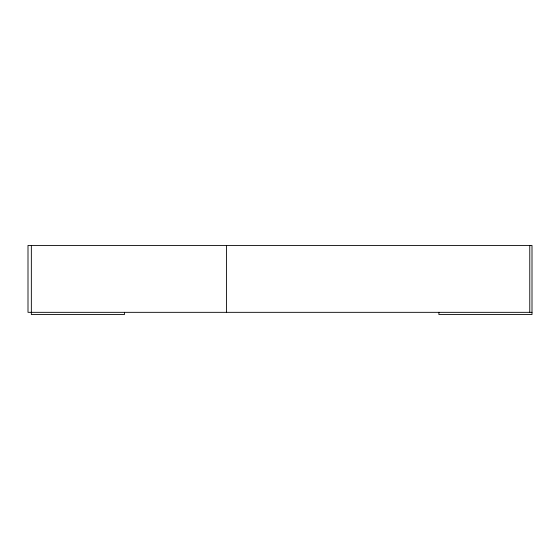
<?xml version="1.0" encoding="UTF-8"?>
<svg xmlns="http://www.w3.org/2000/svg" width="560" height="560" viewBox="0 0 560 560"><rect width="100%" height="100%" fill="white"/><g stroke="black" fill="none" stroke-linecap="round" stroke-linejoin="round"><path stroke-width="0.84" d="M532 312.333L28 312.333L28 245.434L532 245.434L532 314.566L438.893 314.566L438.893 312.333M529.767 245.434L529.767 312.333M226.478 245.434L226.478 312.333M124.453 312.333L124.453 314.566L31.346 314.566L31.346 245.434"/></g></svg>
